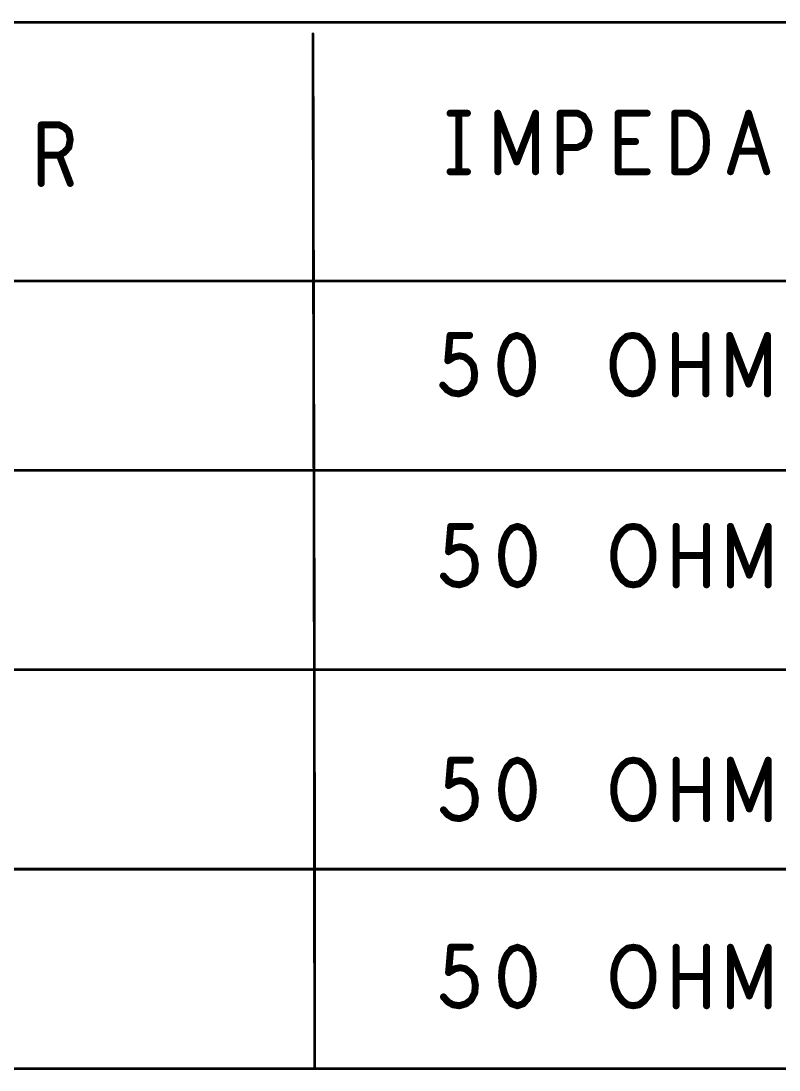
# Model space of a CAD drawing. Extents: x -14.2 to 19.9, y -5.2 to 16.9.
# Drawn here: x -5.184 to -3.563, y 4.398 to 6.641 of the extents above; entities that cross this region are included whole.
import ezdxf

# ---------------------------------------------------------------- set-up
doc = ezdxf.new("R2010")
doc.units = 0
doc.layers.get('0').update_dxf_attribs({"linetype": 'CONTINUOUS'})
doc.layers.add('FAB', color=2, linetype='CONTINUOUS')

# ---------------------------------------------------------------- blocks, each defined once
blk = doc.blocks.new('ROUND_1')
at = {"const_width": 0.003}
blk.add_lwpolyline([(-0.0015, 0, 1), (0.0015, 0, 1)], format="xyb", close=True, dxfattribs=at)
blk = doc.blocks.new('ROUND_105')
at = {"const_width": 0.0075}
blk.add_lwpolyline([(-0.00375, 0, 1), (0.00375, 0, 1)], format="xyb", close=True, dxfattribs=at)

msp = doc.modelspace()

# ---------------------------------------------------------------- linework, layer by layer
at = {"layer": 'FAB'}
for points, const_width in [([(-1.9748, 6.6377), (-12.3898, 6.6377)], 0.006), ([(-4.5599, 6.6131), (-4.5569, 5.2277)], 0.006), ([(-4.2667, 6.4434), (-4.2295, 6.4434)], 0.015), ([(-4.2481, 6.4434), (-4.2481, 6.3184)], 0.015), ([(-4.1644, 6.3184), (-4.1644, 6.4434)], 0.015), ([(-4.1644, 6.4434), (-4.1241, 6.3393)], 0.015), ([(-4.1241, 6.3393), (-4.0838, 6.4434)], 0.015), ([(-4.0838, 6.4434), (-4.0838, 6.3184)], 0.015), ([(-4.0311, 6.3184), (-4.0311, 6.4434)], 0.015), ([(-4.0311, 6.4434), (-3.9939, 6.4434)], 0.015), ([(-3.9939, 6.4434), (-3.9815, 6.4372)], 0.015), ([(-3.9815, 6.4372), (-3.9722, 6.4226)], 0.015), ([(-3.9071, 6.3184), (-3.9071, 6.4434)], 0.015), ([(-3.9071, 6.4434), (-3.8451, 6.4434)], 0.015), ([(-3.7862, 6.3184), (-3.7862, 6.4434)], 0.015), ([(-3.7862, 6.4434), (-3.7552, 6.4434)], 0.015), ([(-3.7552, 6.4434), (-3.7428, 6.4372)], 0.015), ([(-3.7428, 6.4372), (-3.7335, 6.4289)], 0.015), ([(-3.6668, 6.3184), (-3.6281, 6.4434)], 0.015), ([(-3.6281, 6.4434), (-3.5893, 6.3184)], 0.015), ([(-5.1411, 6.2934), (-5.1411, 6.4184)], 0.015), ([(-5.1411, 6.4184), (-5.1023, 6.4184)], 0.015), ([(-5.1023, 6.4184), (-5.0899, 6.4122)], 0.015), ([(-5.0899, 6.4122), (-5.0822, 6.4039)], 0.015), ([(-3.9722, 6.4226), (-3.9691, 6.4059)], 0.015), ([(-3.7335, 6.4289), (-3.7257, 6.4164)], 0.015), ([(-3.7257, 6.4164), (-3.7195, 6.4018)], 0.015), ([(-5.0822, 6.4039), (-5.0791, 6.3872)], 0.015), ([(-5.0791, 6.3872), (-5.0822, 6.3705)], 0.015), ([(-3.9722, 6.3893), (-3.9799, 6.3768)], 0.015), ([(-3.9691, 6.4059), (-3.9722, 6.3893)], 0.015), ([(-3.7195, 6.4018), (-3.718, 6.3809)], 0.015), ([(-5.0822, 6.3705), (-5.0915, 6.3601)], 0.015), ([(-3.9939, 6.3705), (-4.0311, 6.3705)], 0.015), ([(-3.9799, 6.3768), (-3.9939, 6.3705)], 0.015), ([(-3.8699, 6.383), (-3.9071, 6.383)], 0.015), ([(-3.718, 6.3809), (-3.7195, 6.3601)], 0.015), ([(-5.1023, 6.3539), (-5.1411, 6.3539)], 0.015), ([(-5.0915, 6.3601), (-5.1023, 6.3539)], 0.015), ([(-5.1023, 6.3539), (-5.0791, 6.2934)], 0.015), ([(-3.7257, 6.3455), (-3.7335, 6.333)], 0.015), ([(-3.7195, 6.3601), (-3.7257, 6.3455)], 0.015), ([(-3.6033, 6.3622), (-3.6529, 6.3622)], 0.015), ([(-4.2667, 6.3184), (-4.2295, 6.3184)], 0.015), ([(-3.8451, 6.3184), (-3.9071, 6.3184)], 0.015), ([(-3.7552, 6.3184), (-3.7862, 6.3184)], 0.015), ([(-3.7428, 6.3247), (-3.7552, 6.3184)], 0.015), ([(-3.7335, 6.333), (-3.7428, 6.3247)], 0.015), ([(-12.3866, 6.0848), (-1.9736, 6.0848)], 0.006), ([(-4.2713, 5.9143), (-4.2667, 5.9684)], 0.015), ([(-4.2667, 5.9684), (-4.2248, 5.9684)], 0.015), ([(-4.1365, 5.9643), (-4.1458, 5.9539)], 0.015), ([(-4.1241, 5.9684), (-4.1365, 5.9643)], 0.015), ([(-4.1117, 5.9643), (-4.1241, 5.9684)], 0.015), ([(-4.1024, 5.9539), (-4.1117, 5.9643)], 0.015), ([(-3.8993, 5.958), (-3.8885, 5.9664)], 0.015), ([(-3.8885, 5.9664), (-3.8761, 5.9684)], 0.015), ([(-3.8761, 5.9684), (-3.8637, 5.9664)], 0.015), ([(-3.8637, 5.9664), (-3.8528, 5.958)], 0.015), ([(-3.7846, 5.8434), (-3.7846, 5.9684)], 0.015), ([(-3.7195, 5.9684), (-3.7195, 5.8434)], 0.015), ([(-3.6684, 5.8434), (-3.6684, 5.9684)], 0.015), ([(-3.6684, 5.9684), (-3.6281, 5.8643)], 0.015), ([(-3.6281, 5.8643), (-3.5878, 5.9684)], 0.015), ([(-3.5878, 5.9684), (-3.5878, 5.8434)], 0.015), ([(-4.152, 5.9414), (-4.1566, 5.9247)], 0.015), ([(-4.1458, 5.9539), (-4.152, 5.9414)], 0.015), ([(-4.0962, 5.9414), (-4.1024, 5.9539)], 0.015), ([(-4.0915, 5.9247), (-4.0962, 5.9414)], 0.015), ([(-3.9148, 5.9309), (-3.9086, 5.9455)], 0.015), ([(-3.9086, 5.9455), (-3.8993, 5.958)], 0.015), ([(-3.8528, 5.958), (-3.8435, 5.9455)], 0.015), ([(-3.8435, 5.9455), (-3.8373, 5.9309)], 0.015), ([(-4.2574, 5.9226), (-4.2713, 5.9143)], 0.015), ([(-4.2465, 5.9247), (-4.2574, 5.9226)], 0.015), ([(-4.2357, 5.9226), (-4.2465, 5.9247)], 0.015), ([(-4.2248, 5.9143), (-4.2357, 5.9226)], 0.015), ([(-4.2171, 5.9039), (-4.2248, 5.9143)], 0.015), ([(-4.1566, 5.9247), (-4.1582, 5.9059)], 0.015), ([(-4.09, 5.9059), (-4.0915, 5.9247)], 0.015), ([(-3.9179, 5.9143), (-3.9148, 5.9309)], 0.015), ([(-3.9179, 5.8976), (-3.9179, 5.9143)], 0.015), ([(-3.8373, 5.9309), (-3.8342, 5.9143)], 0.015), ([(-3.8342, 5.9143), (-3.8342, 5.8976)], 0.015), ([(-4.214, 5.8872), (-4.2171, 5.9039)], 0.015), ([(-4.1582, 5.9059), (-4.1566, 5.8872)], 0.015), ([(-4.0915, 5.8872), (-4.09, 5.9059)], 0.015), ([(-3.9148, 5.8809), (-3.9179, 5.8976)], 0.015), ([(-3.8342, 5.8976), (-3.8373, 5.8809)], 0.015), ([(-3.7195, 5.9059), (-3.7846, 5.9059)], 0.015), ([(-4.2233, 5.8559), (-4.2155, 5.8705)], 0.015), ([(-4.2155, 5.8705), (-4.214, 5.8872)], 0.015), ([(-4.1566, 5.8872), (-4.152, 5.8705)], 0.015), ([(-4.152, 5.8705), (-4.1458, 5.858)], 0.015), ([(-4.1024, 5.858), (-4.0962, 5.8705)], 0.015), ([(-4.0962, 5.8705), (-4.0915, 5.8872)], 0.015), ([(-3.9086, 5.8664), (-3.9148, 5.8809)], 0.015), ([(-3.8373, 5.8809), (-3.8435, 5.8664)], 0.015), ([(-4.2822, 5.8622), (-4.2729, 5.8518)], 0.015), ([(-4.2729, 5.8518), (-4.262, 5.8455)], 0.015), ([(-4.2481, 5.8434), (-4.2341, 5.8476)], 0.015), ([(-4.2341, 5.8476), (-4.2233, 5.8559)], 0.015), ([(-4.1458, 5.858), (-4.1365, 5.8476)], 0.015), ([(-4.1365, 5.8476), (-4.1241, 5.8434)], 0.015), ([(-4.1241, 5.8434), (-4.1117, 5.8476)], 0.015), ([(-4.1117, 5.8476), (-4.1024, 5.858)], 0.015), ([(-3.8993, 5.8539), (-3.9086, 5.8664)], 0.015), ([(-3.8885, 5.8455), (-3.8993, 5.8539)], 0.015), ([(-3.8528, 5.8539), (-3.8637, 5.8455)], 0.015), ([(-3.8435, 5.8664), (-3.8528, 5.8539)], 0.015), ([(-4.262, 5.8455), (-4.2481, 5.8434)], 0.015), ([(-3.8761, 5.8434), (-3.8885, 5.8455)], 0.015), ([(-3.8637, 5.8455), (-3.8761, 5.8434)], 0.015), ([(-12.3806, 5.6801), (-1.9696, 5.6801)], 0.006), ([(-4.2698, 5.5059), (-4.2652, 5.5601)], 0.015), ([(-4.2652, 5.5601), (-4.2233, 5.5601)], 0.015), ([(-4.135, 5.5559), (-4.1443, 5.5455)], 0.015), ([(-4.1226, 5.5601), (-4.135, 5.5559)], 0.015), ([(-4.1102, 5.5559), (-4.1226, 5.5601)], 0.015), ([(-4.1009, 5.5455), (-4.1102, 5.5559)], 0.015), ([(-3.8978, 5.5497), (-3.887, 5.558)], 0.015), ([(-3.887, 5.558), (-3.8746, 5.5601)], 0.015), ([(-3.8746, 5.5601), (-3.8622, 5.558)], 0.015), ([(-3.8622, 5.558), (-3.8513, 5.5497)], 0.015), ([(-3.7831, 5.4351), (-3.7831, 5.5601)], 0.015), ([(-3.718, 5.5601), (-3.718, 5.4351)], 0.015), ([(-3.6669, 5.4351), (-3.6669, 5.5601)], 0.015), ([(-3.6669, 5.5601), (-3.6266, 5.4559)], 0.015), ([(-3.6266, 5.4559), (-3.5863, 5.5601)], 0.015), ([(-3.5863, 5.5601), (-3.5863, 5.4351)], 0.015), ([(-4.1505, 5.533), (-4.1551, 5.5164)], 0.015), ([(-4.1443, 5.5455), (-4.1505, 5.533)], 0.015), ([(-4.0947, 5.533), (-4.1009, 5.5455)], 0.015), ([(-4.09, 5.5164), (-4.0947, 5.533)], 0.015), ([(-3.9133, 5.5226), (-3.9071, 5.5372)], 0.015), ([(-3.9071, 5.5372), (-3.8978, 5.5497)], 0.015), ([(-3.8513, 5.5497), (-3.842, 5.5372)], 0.015), ([(-3.842, 5.5372), (-3.8358, 5.5226)], 0.015), ([(-4.2559, 5.5143), (-4.2698, 5.5059)], 0.015), ([(-4.245, 5.5164), (-4.2559, 5.5143)], 0.015), ([(-4.2342, 5.5143), (-4.245, 5.5164)], 0.015), ([(-4.2233, 5.5059), (-4.2342, 5.5143)], 0.015), ([(-4.1551, 5.5164), (-4.1567, 5.4976)], 0.015), ([(-4.0885, 5.4976), (-4.09, 5.5164)], 0.015), ([(-3.9164, 5.5059), (-3.9133, 5.5226)], 0.015), ([(-3.8358, 5.5226), (-3.8327, 5.5059)], 0.015), ([(-4.2156, 5.4955), (-4.2233, 5.5059)], 0.015), ([(-4.2125, 5.4789), (-4.2156, 5.4955)], 0.015), ([(-4.1567, 5.4976), (-4.1551, 5.4789)], 0.015), ([(-4.09, 5.4789), (-4.0885, 5.4976)], 0.015), ([(-3.9164, 5.4893), (-3.9164, 5.5059)], 0.015), ([(-3.9133, 5.4726), (-3.9164, 5.4893)], 0.015), ([(-3.8327, 5.4893), (-3.8358, 5.4726)], 0.015), ([(-3.8327, 5.5059), (-3.8327, 5.4893)], 0.015), ([(-3.718, 5.4976), (-3.7831, 5.4976)], 0.015), ([(-4.214, 5.4622), (-4.2125, 5.4789)], 0.015), ([(-4.1551, 5.4789), (-4.1505, 5.4622)], 0.015), ([(-4.0947, 5.4622), (-4.09, 5.4789)], 0.015), ([(-3.9071, 5.458), (-3.9133, 5.4726)], 0.015), ([(-3.8358, 5.4726), (-3.842, 5.458)], 0.015), ([(-4.2807, 5.4539), (-4.2714, 5.4434)], 0.015), ([(-4.2714, 5.4434), (-4.2605, 5.4372)], 0.015), ([(-4.2326, 5.4393), (-4.2218, 5.4476)], 0.015), ([(-4.2218, 5.4476), (-4.214, 5.4622)], 0.015), ([(-4.1505, 5.4622), (-4.1443, 5.4497)], 0.015), ([(-4.1443, 5.4497), (-4.135, 5.4393)], 0.015), ([(-4.1102, 5.4393), (-4.1009, 5.4497)], 0.015), ([(-4.1009, 5.4497), (-4.0947, 5.4622)], 0.015), ([(-3.8978, 5.4455), (-3.9071, 5.458)], 0.015), ([(-3.887, 5.4372), (-3.8978, 5.4455)], 0.015), ([(-3.8513, 5.4455), (-3.8622, 5.4372)], 0.015), ([(-3.842, 5.458), (-3.8513, 5.4455)], 0.015), ([(-4.2605, 5.4372), (-4.2466, 5.4351)], 0.015), ([(-4.2466, 5.4351), (-4.2326, 5.4393)], 0.015), ([(-4.135, 5.4393), (-4.1226, 5.4351)], 0.015), ([(-4.1226, 5.4351), (-4.1102, 5.4393)], 0.015), ([(-3.8746, 5.4351), (-3.887, 5.4372)], 0.015), ([(-3.8622, 5.4372), (-3.8746, 5.4351)], 0.015), ([(-12.3924, 5.2536), (-1.9714, 5.2536)], 0.006), ([(-4.5569, 5.2277), (-4.5563, 4.4011)], 0.006), ([(-4.2698, 5.0059), (-4.2652, 5.0601)], 0.015), ([(-4.2652, 5.0601), (-4.2233, 5.0601)], 0.015), ([(-4.1443, 5.0455), (-4.1505, 5.033)], 0.015), ([(-4.135, 5.0559), (-4.1443, 5.0455)], 0.015), ([(-4.1226, 5.0601), (-4.135, 5.0559)], 0.015), ([(-4.1102, 5.0559), (-4.1226, 5.0601)], 0.015), ([(-4.1009, 5.0455), (-4.1102, 5.0559)], 0.015), ([(-4.0947, 5.033), (-4.1009, 5.0455)], 0.015), ([(-3.9071, 5.0372), (-3.8978, 5.0497)], 0.015), ([(-3.8978, 5.0497), (-3.887, 5.058)], 0.015), ([(-3.887, 5.058), (-3.8746, 5.0601)], 0.015), ([(-3.8746, 5.0601), (-3.8622, 5.058)], 0.015), ([(-3.8622, 5.058), (-3.8513, 5.0497)], 0.015), ([(-3.8513, 5.0497), (-3.842, 5.0372)], 0.015), ([(-3.7831, 4.9351), (-3.7831, 5.0601)], 0.015), ([(-3.718, 5.0601), (-3.718, 4.9351)], 0.015), ([(-3.6669, 4.9351), (-3.6669, 5.0601)], 0.015), ([(-3.6669, 5.0601), (-3.6266, 4.9559)], 0.015), ([(-3.6266, 4.9559), (-3.5863, 5.0601)], 0.015), ([(-3.5863, 5.0601), (-3.5863, 4.9351)], 0.015), ([(-4.1505, 5.033), (-4.1551, 5.0164)], 0.015), ([(-4.09, 5.0164), (-4.0947, 5.033)], 0.015), ([(-3.9164, 5.0059), (-3.9133, 5.0226)], 0.015), ([(-3.9133, 5.0226), (-3.9071, 5.0372)], 0.015), ([(-3.842, 5.0372), (-3.8358, 5.0226)], 0.015), ([(-3.8358, 5.0226), (-3.8327, 5.0059)], 0.015), ([(-4.2559, 5.0143), (-4.2698, 5.0059)], 0.015), ([(-4.245, 5.0164), (-4.2559, 5.0143)], 0.015), ([(-4.2342, 5.0143), (-4.245, 5.0164)], 0.015), ([(-4.2233, 5.0059), (-4.2342, 5.0143)], 0.015), ([(-4.2156, 4.9955), (-4.2233, 5.0059)], 0.015), ([(-4.2125, 4.9789), (-4.2156, 4.9955)], 0.015), ([(-4.1551, 5.0164), (-4.1567, 4.9976)], 0.015), ([(-4.1567, 4.9976), (-4.1551, 4.9789)], 0.015), ([(-4.0885, 4.9976), (-4.09, 5.0164)], 0.015), ([(-4.09, 4.9789), (-4.0885, 4.9976)], 0.015), ([(-3.9164, 4.9893), (-3.9164, 5.0059)], 0.015), ([(-3.8327, 5.0059), (-3.8327, 4.9893)], 0.015), ([(-3.718, 4.9976), (-3.7831, 4.9976)], 0.015), ([(-4.214, 4.9622), (-4.2125, 4.9789)], 0.015), ([(-4.1551, 4.9789), (-4.1505, 4.9622)], 0.015), ([(-4.0947, 4.9622), (-4.09, 4.9789)], 0.015), ([(-3.9133, 4.9726), (-3.9164, 4.9893)], 0.015), ([(-3.9071, 4.958), (-3.9133, 4.9726)], 0.015), ([(-3.8358, 4.9726), (-3.842, 4.958)], 0.015), ([(-3.8327, 4.9893), (-3.8358, 4.9726)], 0.015), ([(-4.2807, 4.9539), (-4.2714, 4.9434)], 0.015), ([(-4.2218, 4.9476), (-4.214, 4.9622)], 0.015), ([(-4.1505, 4.9622), (-4.1443, 4.9497)], 0.015), ([(-4.1009, 4.9497), (-4.0947, 4.9622)], 0.015), ([(-3.8978, 4.9455), (-3.9071, 4.958)], 0.015), ([(-3.842, 4.958), (-3.8513, 4.9455)], 0.015), ([(-4.2714, 4.9434), (-4.2605, 4.9372)], 0.015), ([(-4.2605, 4.9372), (-4.2466, 4.9351)], 0.015), ([(-4.2466, 4.9351), (-4.2326, 4.9393)], 0.015), ([(-4.2326, 4.9393), (-4.2218, 4.9476)], 0.015), ([(-4.1443, 4.9497), (-4.135, 4.9393)], 0.015), ([(-4.135, 4.9393), (-4.1226, 4.9351)], 0.015), ([(-4.1226, 4.9351), (-4.1102, 4.9393)], 0.015), ([(-4.1102, 4.9393), (-4.1009, 4.9497)], 0.015), ([(-3.887, 4.9372), (-3.8978, 4.9455)], 0.015), ([(-3.8746, 4.9351), (-3.887, 4.9372)], 0.015), ([(-3.8622, 4.9372), (-3.8746, 4.9351)], 0.015), ([(-3.8513, 4.9455), (-3.8622, 4.9372)], 0.015), ([(-12.3924, 4.8271), (-1.9714, 4.8271)], 0.006), ([(-4.2698, 4.6059), (-4.2652, 4.6601)], 0.015), ([(-4.2652, 4.6601), (-4.2233, 4.6601)], 0.015), ([(-4.1226, 4.6601), (-4.135, 4.6559)], 0.015), ([(-4.1102, 4.6559), (-4.1226, 4.6601)], 0.015), ([(-3.887, 4.658), (-3.8746, 4.6601)], 0.015), ([(-3.8746, 4.6601), (-3.8622, 4.658)], 0.015), ([(-3.7831, 4.5351), (-3.7831, 4.6601)], 0.015), ([(-3.718, 4.6601), (-3.718, 4.5351)], 0.015), ([(-3.6669, 4.5351), (-3.6669, 4.6601)], 0.015), ([(-3.6669, 4.6601), (-3.6266, 4.5559)], 0.015), ([(-3.6266, 4.5559), (-3.5863, 4.6601)], 0.015), ([(-3.5863, 4.6601), (-3.5863, 4.5351)], 0.015), ([(-4.1443, 4.6455), (-4.1505, 4.633)], 0.015), ([(-4.135, 4.6559), (-4.1443, 4.6455)], 0.015), ([(-4.1009, 4.6455), (-4.1102, 4.6559)], 0.015), ([(-4.0947, 4.633), (-4.1009, 4.6455)], 0.015), ([(-3.9133, 4.6226), (-3.9071, 4.6372)], 0.015), ([(-3.9071, 4.6372), (-3.8978, 4.6497)], 0.015), ([(-3.8978, 4.6497), (-3.887, 4.658)], 0.015), ([(-3.8622, 4.658), (-3.8513, 4.6497)], 0.015), ([(-3.8513, 4.6497), (-3.842, 4.6372)], 0.015), ([(-3.842, 4.6372), (-3.8358, 4.6226)], 0.015), ([(-4.2559, 4.6143), (-4.2698, 4.6059)], 0.015), ([(-4.245, 4.6164), (-4.2559, 4.6143)], 0.015), ([(-4.2342, 4.6143), (-4.245, 4.6164)], 0.015), ([(-4.2233, 4.6059), (-4.2342, 4.6143)], 0.015), ([(-4.1551, 4.6164), (-4.1567, 4.5976)], 0.015), ([(-4.1505, 4.633), (-4.1551, 4.6164)], 0.015), ([(-4.09, 4.6164), (-4.0947, 4.633)], 0.015), ([(-4.0885, 4.5976), (-4.09, 4.6164)], 0.015), ([(-3.9164, 4.6059), (-3.9133, 4.6226)], 0.015), ([(-3.8358, 4.6226), (-3.8327, 4.6059)], 0.015), ([(-4.2156, 4.5955), (-4.2233, 4.6059)], 0.015), ([(-4.2125, 4.5789), (-4.2156, 4.5955)], 0.015), ([(-4.1567, 4.5976), (-4.1551, 4.5789)], 0.015), ([(-4.09, 4.5789), (-4.0885, 4.5976)], 0.015), ([(-3.9164, 4.5893), (-3.9164, 4.6059)], 0.015), ([(-3.8327, 4.6059), (-3.8327, 4.5893)], 0.015), ([(-3.718, 4.5976), (-3.7831, 4.5976)], 0.015), ([(-4.214, 4.5622), (-4.2125, 4.5789)], 0.015), ([(-4.1551, 4.5789), (-4.1505, 4.5622)], 0.015), ([(-4.0947, 4.5622), (-4.09, 4.5789)], 0.015), ([(-3.9133, 4.5726), (-3.9164, 4.5893)], 0.015), ([(-3.9071, 4.558), (-3.9133, 4.5726)], 0.015), ([(-3.8358, 4.5726), (-3.842, 4.558)], 0.015), ([(-3.8327, 4.5893), (-3.8358, 4.5726)], 0.015), ([(-4.2807, 4.5539), (-4.2714, 4.5434)], 0.015), ([(-4.2326, 4.5393), (-4.2218, 4.5476)], 0.015), ([(-4.2218, 4.5476), (-4.214, 4.5622)], 0.015), ([(-4.1505, 4.5622), (-4.1443, 4.5497)], 0.015), ([(-4.1443, 4.5497), (-4.135, 4.5393)], 0.015), ([(-4.1102, 4.5393), (-4.1009, 4.5497)], 0.015), ([(-4.1009, 4.5497), (-4.0947, 4.5622)], 0.015), ([(-3.8978, 4.5455), (-3.9071, 4.558)], 0.015), ([(-3.842, 4.558), (-3.8513, 4.5455)], 0.015), ([(-4.2714, 4.5434), (-4.2605, 4.5372)], 0.015), ([(-4.2605, 4.5372), (-4.2466, 4.5351)], 0.015), ([(-4.2466, 4.5351), (-4.2326, 4.5393)], 0.015), ([(-4.135, 4.5393), (-4.1226, 4.5351)], 0.015), ([(-4.1226, 4.5351), (-4.1102, 4.5393)], 0.015), ([(-3.887, 4.5372), (-3.8978, 4.5455)], 0.015), ([(-3.8746, 4.5351), (-3.887, 4.5372)], 0.015), ([(-3.8622, 4.5372), (-3.8746, 4.5351)], 0.015), ([(-3.8513, 4.5455), (-3.8622, 4.5372)], 0.015), ([(-12.3924, 4.4006), (-1.9724, 4.4006)], 0.006)]:
    msp.add_lwpolyline(points, dxfattribs=dict(at, const_width=const_width))

# ---------------------------------------------------------------- block references
for name, p in [('ROUND_1', (-4.5599, 6.6131)), ('ROUND_105', (-4.2667, 6.4434)), ('ROUND_105', (-4.2481, 6.4434)), ('ROUND_105', (-4.2295, 6.4434)), ('ROUND_105', (-4.1644, 6.4434)), ('ROUND_105', (-4.1644, 6.4434)), ('ROUND_105', (-4.0838, 6.4434)), ('ROUND_105', (-4.0838, 6.4434)), ('ROUND_105', (-4.0311, 6.4434)), ('ROUND_105', (-4.0311, 6.4434)), ('ROUND_105', (-3.9939, 6.4434)), ('ROUND_105', (-3.9939, 6.4434)), ('ROUND_105', (-3.9815, 6.4372)), ('ROUND_105', (-3.9815, 6.4372)), ('ROUND_105', (-3.9071, 6.4434)), ('ROUND_105', (-3.9071, 6.4434)), ('ROUND_105', (-3.8451, 6.4434)), ('ROUND_105', (-3.7862, 6.4434)), ('ROUND_105', (-3.7862, 6.4434)), ('ROUND_105', (-3.7552, 6.4434)), ('ROUND_105', (-3.7552, 6.4434)), ('ROUND_105', (-3.7428, 6.4372)), ('ROUND_105', (-3.7428, 6.4372)), ('ROUND_105', (-3.6281, 6.4434)), ('ROUND_105', (-3.6281, 6.4434)), ('ROUND_105', (-5.1411, 6.4184)), ('ROUND_105', (-5.1411, 6.4184)), ('ROUND_105', (-5.1023, 6.4184)), ('ROUND_105', (-5.1023, 6.4184)), ('ROUND_105', (-5.0899, 6.4122)), ('ROUND_105', (-5.0899, 6.4122)), ('ROUND_105', (-3.9722, 6.4226)), ('ROUND_105', (-3.9722, 6.4226)), ('ROUND_105', (-3.7335, 6.4289)), ('ROUND_105', (-3.7335, 6.4289)), ('ROUND_105', (-3.7257, 6.4164)), ('ROUND_105', (-3.7257, 6.4164)), ('ROUND_105', (-5.0822, 6.4039)), ('ROUND_105', (-5.0822, 6.4039)), ('ROUND_105', (-5.0791, 6.3872)), ('ROUND_105', (-5.0791, 6.3872)), ('ROUND_105', (-3.9722, 6.3893)), ('ROUND_105', (-3.9722, 6.3893)), ('ROUND_105', (-3.9691, 6.4059)), ('ROUND_105', (-3.9691, 6.4059)), ('ROUND_105', (-3.7195, 6.4018)), ('ROUND_105', (-3.7195, 6.4018)), ('ROUND_105', (-5.0822, 6.3705)), ('ROUND_105', (-5.0822, 6.3705)), ('ROUND_105', (-4.0311, 6.3705)), ('ROUND_105', (-3.9939, 6.3705)), ('ROUND_105', (-3.9939, 6.3705)), ('ROUND_105', (-3.9799, 6.3768)), ('ROUND_105', (-3.9799, 6.3768)), ('ROUND_105', (-3.9071, 6.383)), ('ROUND_105', (-3.8699, 6.383)), ('ROUND_105', (-3.718, 6.3809)), ('ROUND_105', (-3.718, 6.3809)), ('ROUND_105', (-5.1411, 6.3539)), ('ROUND_105', (-5.1023, 6.3539)), ('ROUND_105', (-5.1023, 6.3539)), ('ROUND_105', (-5.1023, 6.3539)), ('ROUND_105', (-5.0915, 6.3601)), ('ROUND_105', (-5.0915, 6.3601)), ('ROUND_105', (-3.7257, 6.3455)), ('ROUND_105', (-3.7257, 6.3455)), ('ROUND_105', (-3.7195, 6.3601)), ('ROUND_105', (-3.7195, 6.3601)), ('ROUND_105', (-3.6529, 6.3622)), ('ROUND_105', (-3.6033, 6.3622)), ('ROUND_105', (-4.2667, 6.3184)), ('ROUND_105', (-4.2481, 6.3184)), ('ROUND_105', (-4.2295, 6.3184)), ('ROUND_105', (-4.1644, 6.3184)), ('ROUND_105', (-4.1241, 6.3393)), ('ROUND_105', (-4.1241, 6.3393)), ('ROUND_105', (-4.0838, 6.3184)), ('ROUND_105', (-4.0311, 6.3184)), ('ROUND_105', (-3.9071, 6.3184)), ('ROUND_105', (-3.9071, 6.3184)), ('ROUND_105', (-3.8451, 6.3184)), ('ROUND_105', (-3.7862, 6.3184)), ('ROUND_105', (-3.7862, 6.3184)), ('ROUND_105', (-3.7552, 6.3184)), ('ROUND_105', (-3.7552, 6.3184)), ('ROUND_105', (-3.7428, 6.3247)), ('ROUND_105', (-3.7428, 6.3247)), ('ROUND_105', (-3.7335, 6.333)), ('ROUND_105', (-3.7335, 6.333)), ('ROUND_105', (-3.6668, 6.3184)), ('ROUND_105', (-3.5893, 6.3184)), ('ROUND_105', (-5.1411, 6.2934)), ('ROUND_105', (-5.0791, 6.2934)), ('ROUND_105', (-4.2667, 5.9684)), ('ROUND_105', (-4.2667, 5.9684)), ('ROUND_105', (-4.2248, 5.9684)), ('ROUND_105', (-4.1365, 5.9643)), ('ROUND_105', (-4.1365, 5.9643)), ('ROUND_105', (-4.1241, 5.9684)), ('ROUND_105', (-4.1241, 5.9684)), ('ROUND_105', (-4.1117, 5.9643)), ('ROUND_105', (-4.1117, 5.9643)), ('ROUND_105', (-3.8885, 5.9664)), ('ROUND_105', (-3.8885, 5.9664)), ('ROUND_105', (-3.8761, 5.9684)), ('ROUND_105', (-3.8761, 5.9684)), ('ROUND_105', (-3.8637, 5.9664)), ('ROUND_105', (-3.8637, 5.9664)), ('ROUND_105', (-3.7846, 5.9684)), ('ROUND_105', (-3.7195, 5.9684)), ('ROUND_105', (-3.6684, 5.9684)), ('ROUND_105', (-3.6684, 5.9684)), ('ROUND_105', (-3.5878, 5.9684)), ('ROUND_105', (-3.5878, 5.9684)), ('ROUND_105', (-4.152, 5.9414)), ('ROUND_105', (-4.152, 5.9414)), ('ROUND_105', (-4.1458, 5.9539)), ('ROUND_105', (-4.1458, 5.9539)), ('ROUND_105', (-4.1024, 5.9539)), ('ROUND_105', (-4.1024, 5.9539)), ('ROUND_105', (-4.0962, 5.9414)), ('ROUND_105', (-4.0962, 5.9414)), ('ROUND_105', (-3.9086, 5.9455)), ('ROUND_105', (-3.9086, 5.9455)), ('ROUND_105', (-3.8993, 5.958)), ('ROUND_105', (-3.8993, 5.958)), ('ROUND_105', (-3.8528, 5.958)), ('ROUND_105', (-3.8528, 5.958)), ('ROUND_105', (-3.8435, 5.9455)), ('ROUND_105', (-3.8435, 5.9455)), ('ROUND_105', (-4.2713, 5.9143)), ('ROUND_105', (-4.2713, 5.9143)), ('ROUND_105', (-4.2574, 5.9226)), ('ROUND_105', (-4.2574, 5.9226)), ('ROUND_105', (-4.2465, 5.9247)), ('ROUND_105', (-4.2465, 5.9247)), ('ROUND_105', (-4.2357, 5.9226)), ('ROUND_105', (-4.2357, 5.9226)), ('ROUND_105', (-4.2248, 5.9143)), ('ROUND_105', (-4.2248, 5.9143)), ('ROUND_105', (-4.1566, 5.9247)), ('ROUND_105', (-4.1566, 5.9247)), ('ROUND_105', (-4.0915, 5.9247)), ('ROUND_105', (-4.0915, 5.9247)), ('ROUND_105', (-3.9179, 5.9143)), ('ROUND_105', (-3.9179, 5.9143)), ('ROUND_105', (-3.9148, 5.9309)), ('ROUND_105', (-3.9148, 5.9309)), ('ROUND_105', (-3.8373, 5.9309)), ('ROUND_105', (-3.8373, 5.9309)), ('ROUND_105', (-3.8342, 5.9143)), ('ROUND_105', (-3.8342, 5.9143)), ('ROUND_105', (-4.2171, 5.9039)), ('ROUND_105', (-4.2171, 5.9039)), ('ROUND_105', (-4.1582, 5.9059)), ('ROUND_105', (-4.1582, 5.9059)), ('ROUND_105', (-4.09, 5.9059)), ('ROUND_105', (-4.09, 5.9059)), ('ROUND_105', (-3.9179, 5.8976)), ('ROUND_105', (-3.9179, 5.8976)), ('ROUND_105', (-3.8342, 5.8976)), ('ROUND_105', (-3.8342, 5.8976)), ('ROUND_105', (-3.7846, 5.9059)), ('ROUND_105', (-3.7195, 5.9059)), ('ROUND_105', (-4.2155, 5.8705)), ('ROUND_105', (-4.2155, 5.8705)), ('ROUND_105', (-4.214, 5.8872)), ('ROUND_105', (-4.214, 5.8872)), ('ROUND_105', (-4.1566, 5.8872)), ('ROUND_105', (-4.1566, 5.8872)), ('ROUND_105', (-4.152, 5.8705)), ('ROUND_105', (-4.152, 5.8705)), ('ROUND_105', (-4.0962, 5.8705)), ('ROUND_105', (-4.0962, 5.8705)), ('ROUND_105', (-4.0915, 5.8872)), ('ROUND_105', (-4.0915, 5.8872)), ('ROUND_105', (-3.9148, 5.8809)), ('ROUND_105', (-3.9148, 5.8809)), ('ROUND_105', (-3.8373, 5.8809)), ('ROUND_105', (-3.8373, 5.8809)), ('ROUND_105', (-4.2822, 5.8622)), ('ROUND_105', (-4.2729, 5.8518)), ('ROUND_105', (-4.2729, 5.8518)), ('ROUND_105', (-4.2341, 5.8476)), ('ROUND_105', (-4.2341, 5.8476)), ('ROUND_105', (-4.2233, 5.8559)), ('ROUND_105', (-4.2233, 5.8559)), ('ROUND_105', (-4.1458, 5.858)), ('ROUND_105', (-4.1458, 5.858)), ('ROUND_105', (-4.1365, 5.8476)), ('ROUND_105', (-4.1365, 5.8476)), ('ROUND_105', (-4.1117, 5.8476)), ('ROUND_105', (-4.1117, 5.8476)), ('ROUND_105', (-4.1024, 5.858)), ('ROUND_105', (-4.1024, 5.858)), ('ROUND_105', (-3.9086, 5.8664)), ('ROUND_105', (-3.9086, 5.8664)), ('ROUND_105', (-3.8993, 5.8539)), ('ROUND_105', (-3.8993, 5.8539)), ('ROUND_105', (-3.8528, 5.8539)), ('ROUND_105', (-3.8528, 5.8539)), ('ROUND_105', (-3.8435, 5.8664)), ('ROUND_105', (-3.8435, 5.8664)), ('ROUND_105', (-3.6281, 5.8643)), ('ROUND_105', (-3.6281, 5.8643)), ('ROUND_105', (-4.262, 5.8455)), ('ROUND_105', (-4.262, 5.8455)), ('ROUND_105', (-4.2481, 5.8434)), ('ROUND_105', (-4.2481, 5.8434)), ('ROUND_105', (-4.1241, 5.8434)), ('ROUND_105', (-4.1241, 5.8434)), ('ROUND_105', (-3.8885, 5.8455)), ('ROUND_105', (-3.8885, 5.8455)), ('ROUND_105', (-3.8761, 5.8434)), ('ROUND_105', (-3.8761, 5.8434)), ('ROUND_105', (-3.8637, 5.8455)), ('ROUND_105', (-3.8637, 5.8455)), ('ROUND_105', (-3.7846, 5.8434)), ('ROUND_105', (-3.7195, 5.8434)), ('ROUND_105', (-3.6684, 5.8434)), ('ROUND_105', (-3.5878, 5.8434)), ('ROUND_105', (-4.2652, 5.5601)), ('ROUND_105', (-4.2652, 5.5601)), ('ROUND_105', (-4.2233, 5.5601)), ('ROUND_105', (-4.135, 5.5559)), ('ROUND_105', (-4.135, 5.5559)), ('ROUND_105', (-4.1226, 5.5601)), ('ROUND_105', (-4.1226, 5.5601)), ('ROUND_105', (-4.1102, 5.5559)), ('ROUND_105', (-4.1102, 5.5559)), ('ROUND_105', (-3.887, 5.558)), ('ROUND_105', (-3.887, 5.558)), ('ROUND_105', (-3.8746, 5.5601)), ('ROUND_105', (-3.8746, 5.5601)), ('ROUND_105', (-3.8622, 5.558)), ('ROUND_105', (-3.8622, 5.558)), ('ROUND_105', (-3.7831, 5.5601)), ('ROUND_105', (-3.718, 5.5601)), ('ROUND_105', (-3.6669, 5.5601)), ('ROUND_105', (-3.6669, 5.5601)), ('ROUND_105', (-3.5863, 5.5601)), ('ROUND_105', (-3.5863, 5.5601)), ('ROUND_105', (-4.1505, 5.533)), ('ROUND_105', (-4.1505, 5.533)), ('ROUND_105', (-4.1443, 5.5455)), ('ROUND_105', (-4.1443, 5.5455)), ('ROUND_105', (-4.1009, 5.5455)), ('ROUND_105', (-4.1009, 5.5455)), ('ROUND_105', (-4.0947, 5.533)), ('ROUND_105', (-4.0947, 5.533)), ('ROUND_105', (-3.9071, 5.5372)), ('ROUND_105', (-3.9071, 5.5372)), ('ROUND_105', (-3.8978, 5.5497)), ('ROUND_105', (-3.8978, 5.5497)), ('ROUND_105', (-3.8513, 5.5497)), ('ROUND_105', (-3.8513, 5.5497)), ('ROUND_105', (-3.842, 5.5372)), ('ROUND_105', (-3.842, 5.5372)), ('ROUND_105', (-4.2559, 5.5143)), ('ROUND_105', (-4.2559, 5.5143)), ('ROUND_105', (-4.245, 5.5164)), ('ROUND_105', (-4.245, 5.5164)), ('ROUND_105', (-4.2342, 5.5143)), ('ROUND_105', (-4.2342, 5.5143)), ('ROUND_105', (-4.1551, 5.5164)), ('ROUND_105', (-4.1551, 5.5164)), ('ROUND_105', (-4.09, 5.5164)), ('ROUND_105', (-4.09, 5.5164)), ('ROUND_105', (-3.9133, 5.5226)), ('ROUND_105', (-3.9133, 5.5226)), ('ROUND_105', (-3.8358, 5.5226)), ('ROUND_105', (-3.8358, 5.5226)), ('ROUND_105', (-4.2698, 5.5059)), ('ROUND_105', (-4.2698, 5.5059)), ('ROUND_105', (-4.2233, 5.5059)), ('ROUND_105', (-4.2233, 5.5059)), ('ROUND_105', (-4.2156, 5.4955)), ('ROUND_105', (-4.2156, 5.4955)), ('ROUND_105', (-4.1567, 5.4976)), ('ROUND_105', (-4.1567, 5.4976)), ('ROUND_105', (-4.0885, 5.4976)), ('ROUND_105', (-4.0885, 5.4976)), ('ROUND_105', (-3.9164, 5.5059)), ('ROUND_105', (-3.9164, 5.5059)), ('ROUND_105', (-3.9164, 5.4893)), ('ROUND_105', (-3.9164, 5.4893)), ('ROUND_105', (-3.8327, 5.5059)), ('ROUND_105', (-3.8327, 5.5059)), ('ROUND_105', (-3.8327, 5.4893)), ('ROUND_105', (-3.8327, 5.4893)), ('ROUND_105', (-3.7831, 5.4976)), ('ROUND_105', (-3.718, 5.4976)), ('ROUND_105', (-4.2125, 5.4789)), ('ROUND_105', (-4.2125, 5.4789)), ('ROUND_105', (-4.1551, 5.4789)), ('ROUND_105', (-4.1551, 5.4789)), ('ROUND_105', (-4.09, 5.4789)), ('ROUND_105', (-4.09, 5.4789)), ('ROUND_105', (-3.9133, 5.4726)), ('ROUND_105', (-3.9133, 5.4726)), ('ROUND_105', (-3.8358, 5.4726)), ('ROUND_105', (-3.8358, 5.4726)), ('ROUND_105', (-4.2807, 5.4539)), ('ROUND_105', (-4.2714, 5.4434)), ('ROUND_105', (-4.2714, 5.4434)), ('ROUND_105', (-4.2218, 5.4476)), ('ROUND_105', (-4.2218, 5.4476)), ('ROUND_105', (-4.214, 5.4622)), ('ROUND_105', (-4.214, 5.4622)), ('ROUND_105', (-4.1505, 5.4622)), ('ROUND_105', (-4.1505, 5.4622)), ('ROUND_105', (-4.1443, 5.4497)), ('ROUND_105', (-4.1443, 5.4497)), ('ROUND_105', (-4.1009, 5.4497)), ('ROUND_105', (-4.1009, 5.4497)), ('ROUND_105', (-4.0947, 5.4622)), ('ROUND_105', (-4.0947, 5.4622)), ('ROUND_105', (-3.9071, 5.458)), ('ROUND_105', (-3.9071, 5.458)), ('ROUND_105', (-3.8978, 5.4455)), ('ROUND_105', (-3.8978, 5.4455)), ('ROUND_105', (-3.8513, 5.4455)), ('ROUND_105', (-3.8513, 5.4455)), ('ROUND_105', (-3.842, 5.458)), ('ROUND_105', (-3.842, 5.458)), ('ROUND_105', (-3.6266, 5.4559)), ('ROUND_105', (-3.6266, 5.4559)), ('ROUND_105', (-4.2605, 5.4372)), ('ROUND_105', (-4.2605, 5.4372)), ('ROUND_105', (-4.2466, 5.4351)), ('ROUND_105', (-4.2466, 5.4351)), ('ROUND_105', (-4.2326, 5.4393)), ('ROUND_105', (-4.2326, 5.4393)), ('ROUND_105', (-4.135, 5.4393)), ('ROUND_105', (-4.135, 5.4393)), ('ROUND_105', (-4.1226, 5.4351)), ('ROUND_105', (-4.1226, 5.4351)), ('ROUND_105', (-4.1102, 5.4393)), ('ROUND_105', (-4.1102, 5.4393)), ('ROUND_105', (-3.887, 5.4372)), ('ROUND_105', (-3.887, 5.4372)), ('ROUND_105', (-3.8746, 5.4351)), ('ROUND_105', (-3.8746, 5.4351)), ('ROUND_105', (-3.8622, 5.4372)), ('ROUND_105', (-3.8622, 5.4372)), ('ROUND_105', (-3.7831, 5.4351)), ('ROUND_105', (-3.718, 5.4351)), ('ROUND_105', (-3.6669, 5.4351)), ('ROUND_105', (-3.5863, 5.4351)), ('ROUND_1', (-4.5569, 5.2277)), ('ROUND_1', (-4.5569, 5.2277)), ('ROUND_105', (-4.2652, 5.0601)), ('ROUND_105', (-4.2652, 5.0601)), ('ROUND_105', (-4.2233, 5.0601)), ('ROUND_105', (-4.1443, 5.0455)), ('ROUND_105', (-4.1443, 5.0455)), ('ROUND_105', (-4.135, 5.0559)), ('ROUND_105', (-4.135, 5.0559)), ('ROUND_105', (-4.1226, 5.0601)), ('ROUND_105', (-4.1226, 5.0601)), ('ROUND_105', (-4.1102, 5.0559)), ('ROUND_105', (-4.1102, 5.0559)), ('ROUND_105', (-4.1009, 5.0455)), ('ROUND_105', (-4.1009, 5.0455)), ('ROUND_105', (-3.8978, 5.0497)), ('ROUND_105', (-3.8978, 5.0497)), ('ROUND_105', (-3.887, 5.058)), ('ROUND_105', (-3.887, 5.058)), ('ROUND_105', (-3.8746, 5.0601)), ('ROUND_105', (-3.8746, 5.0601)), ('ROUND_105', (-3.8622, 5.058)), ('ROUND_105', (-3.8622, 5.058)), ('ROUND_105', (-3.8513, 5.0497)), ('ROUND_105', (-3.8513, 5.0497)), ('ROUND_105', (-3.7831, 5.0601)), ('ROUND_105', (-3.718, 5.0601)), ('ROUND_105', (-3.6669, 5.0601)), ('ROUND_105', (-3.6669, 5.0601)), ('ROUND_105', (-3.5863, 5.0601)), ('ROUND_105', (-3.5863, 5.0601)), ('ROUND_105', (-4.1505, 5.033)), ('ROUND_105', (-4.1505, 5.033)), ('ROUND_105', (-4.0947, 5.033)), ('ROUND_105', (-4.0947, 5.033)), ('ROUND_105', (-3.9133, 5.0226)), ('ROUND_105', (-3.9133, 5.0226)), ('ROUND_105', (-3.9071, 5.0372)), ('ROUND_105', (-3.9071, 5.0372)), ('ROUND_105', (-3.842, 5.0372)), ('ROUND_105', (-3.842, 5.0372)), ('ROUND_105', (-3.8358, 5.0226)), ('ROUND_105', (-3.8358, 5.0226)), ('ROUND_105', (-4.2698, 5.0059)), ('ROUND_105', (-4.2698, 5.0059)), ('ROUND_105', (-4.2559, 5.0143)), ('ROUND_105', (-4.2559, 5.0143)), ('ROUND_105', (-4.245, 5.0164)), ('ROUND_105', (-4.245, 5.0164)), ('ROUND_105', (-4.2342, 5.0143)), ('ROUND_105', (-4.2342, 5.0143)), ('ROUND_105', (-4.2233, 5.0059)), ('ROUND_105', (-4.2233, 5.0059)), ('ROUND_105', (-4.2156, 4.9955)), ('ROUND_105', (-4.2156, 4.9955)), ('ROUND_105', (-4.1567, 4.9976)), ('ROUND_105', (-4.1567, 4.9976)), ('ROUND_105', (-4.1551, 5.0164)), ('ROUND_105', (-4.1551, 5.0164)), ('ROUND_105', (-4.09, 5.0164)), ('ROUND_105', (-4.09, 5.0164)), ('ROUND_105', (-4.0885, 4.9976)), ('ROUND_105', (-4.0885, 4.9976)), ('ROUND_105', (-3.9164, 5.0059)), ('ROUND_105', (-3.9164, 5.0059)), ('ROUND_105', (-3.8327, 5.0059)), ('ROUND_105', (-3.8327, 5.0059)), ('ROUND_105', (-3.7831, 4.9976)), ('ROUND_105', (-3.718, 4.9976)), ('ROUND_105', (-4.2125, 4.9789)), ('ROUND_105', (-4.2125, 4.9789)), ('ROUND_105', (-4.1551, 4.9789)), ('ROUND_105', (-4.1551, 4.9789)), ('ROUND_105', (-4.09, 4.9789)), ('ROUND_105', (-4.09, 4.9789)), ('ROUND_105', (-3.9164, 4.9893)), ('ROUND_105', (-3.9164, 4.9893)), ('ROUND_105', (-3.9133, 4.9726)), ('ROUND_105', (-3.9133, 4.9726)), ('ROUND_105', (-3.8358, 4.9726)), ('ROUND_105', (-3.8358, 4.9726)), ('ROUND_105', (-3.8327, 4.9893)), ('ROUND_105', (-3.8327, 4.9893)), ('ROUND_105', (-4.2807, 4.9539)), ('ROUND_105', (-4.214, 4.9622)), ('ROUND_105', (-4.214, 4.9622)), ('ROUND_105', (-4.1505, 4.9622)), ('ROUND_105', (-4.1505, 4.9622)), ('ROUND_105', (-4.0947, 4.9622)), ('ROUND_105', (-4.0947, 4.9622)), ('ROUND_105', (-3.9071, 4.958)), ('ROUND_105', (-3.9071, 4.958)), ('ROUND_105', (-3.842, 4.958)), ('ROUND_105', (-3.842, 4.958)), ('ROUND_105', (-3.6266, 4.9559)), ('ROUND_105', (-3.6266, 4.9559)), ('ROUND_105', (-4.2714, 4.9434)), ('ROUND_105', (-4.2714, 4.9434)), ('ROUND_105', (-4.2605, 4.9372)), ('ROUND_105', (-4.2605, 4.9372)), ('ROUND_105', (-4.2466, 4.9351)), ('ROUND_105', (-4.2466, 4.9351)), ('ROUND_105', (-4.2326, 4.9393)), ('ROUND_105', (-4.2326, 4.9393)), ('ROUND_105', (-4.2218, 4.9476)), ('ROUND_105', (-4.2218, 4.9476)), ('ROUND_105', (-4.1443, 4.9497)), ('ROUND_105', (-4.1443, 4.9497)), ('ROUND_105', (-4.135, 4.9393)), ('ROUND_105', (-4.135, 4.9393)), ('ROUND_105', (-4.1226, 4.9351)), ('ROUND_105', (-4.1226, 4.9351)), ('ROUND_105', (-4.1102, 4.9393)), ('ROUND_105', (-4.1102, 4.9393)), ('ROUND_105', (-4.1009, 4.9497)), ('ROUND_105', (-4.1009, 4.9497)), ('ROUND_105', (-3.8978, 4.9455)), ('ROUND_105', (-3.8978, 4.9455)), ('ROUND_105', (-3.887, 4.9372)), ('ROUND_105', (-3.887, 4.9372)), ('ROUND_105', (-3.8746, 4.9351)), ('ROUND_105', (-3.8746, 4.9351)), ('ROUND_105', (-3.8622, 4.9372)), ('ROUND_105', (-3.8622, 4.9372)), ('ROUND_105', (-3.8513, 4.9455)), ('ROUND_105', (-3.8513, 4.9455)), ('ROUND_105', (-3.7831, 4.9351)), ('ROUND_105', (-3.718, 4.9351)), ('ROUND_105', (-3.6669, 4.9351)), ('ROUND_105', (-3.5863, 4.9351)), ('ROUND_105', (-4.2652, 4.6601)), ('ROUND_105', (-4.2652, 4.6601)), ('ROUND_105', (-4.2233, 4.6601)), ('ROUND_105', (-4.1226, 4.6601)), ('ROUND_105', (-4.1226, 4.6601)), ('ROUND_105', (-3.8746, 4.6601)), ('ROUND_105', (-3.8746, 4.6601)), ('ROUND_105', (-3.7831, 4.6601)), ('ROUND_105', (-3.718, 4.6601)), ('ROUND_105', (-3.6669, 4.6601)), ('ROUND_105', (-3.6669, 4.6601)), ('ROUND_105', (-3.5863, 4.6601)), ('ROUND_105', (-3.5863, 4.6601)), ('ROUND_105', (-4.1443, 4.6455)), ('ROUND_105', (-4.1443, 4.6455)), ('ROUND_105', (-4.135, 4.6559)), ('ROUND_105', (-4.135, 4.6559)), ('ROUND_105', (-4.1102, 4.6559)), ('ROUND_105', (-4.1102, 4.6559)), ('ROUND_105', (-4.1009, 4.6455)), ('ROUND_105', (-4.1009, 4.6455)), ('ROUND_105', (-3.9071, 4.6372)), ('ROUND_105', (-3.9071, 4.6372)), ('ROUND_105', (-3.8978, 4.6497)), ('ROUND_105', (-3.8978, 4.6497)), ('ROUND_105', (-3.887, 4.658)), ('ROUND_105', (-3.887, 4.658)), ('ROUND_105', (-3.8622, 4.658)), ('ROUND_105', (-3.8622, 4.658)), ('ROUND_105', (-3.8513, 4.6497)), ('ROUND_105', (-3.8513, 4.6497)), ('ROUND_105', (-3.842, 4.6372)), ('ROUND_105', (-3.842, 4.6372)), ('ROUND_105', (-4.2559, 4.6143)), ('ROUND_105', (-4.2559, 4.6143)), ('ROUND_105', (-4.245, 4.6164)), ('ROUND_105', (-4.245, 4.6164)), ('ROUND_105', (-4.2342, 4.6143)), ('ROUND_105', (-4.2342, 4.6143)), ('ROUND_105', (-4.1551, 4.6164)), ('ROUND_105', (-4.1551, 4.6164)), ('ROUND_105', (-4.1505, 4.633)), ('ROUND_105', (-4.1505, 4.633)), ('ROUND_105', (-4.0947, 4.633)), ('ROUND_105', (-4.0947, 4.633)), ('ROUND_105', (-4.09, 4.6164)), ('ROUND_105', (-4.09, 4.6164)), ('ROUND_105', (-3.9133, 4.6226)), ('ROUND_105', (-3.9133, 4.6226)), ('ROUND_105', (-3.8358, 4.6226)), ('ROUND_105', (-3.8358, 4.6226)), ('ROUND_105', (-4.2698, 4.6059)), ('ROUND_105', (-4.2698, 4.6059)), ('ROUND_105', (-4.2233, 4.6059)), ('ROUND_105', (-4.2233, 4.6059)), ('ROUND_105', (-4.2156, 4.5955)), ('ROUND_105', (-4.2156, 4.5955)), ('ROUND_105', (-4.1567, 4.5976)), ('ROUND_105', (-4.1567, 4.5976)), ('ROUND_105', (-4.0885, 4.5976)), ('ROUND_105', (-4.0885, 4.5976)), ('ROUND_105', (-3.9164, 4.6059)), ('ROUND_105', (-3.9164, 4.6059)), ('ROUND_105', (-3.8327, 4.6059)), ('ROUND_105', (-3.8327, 4.6059)), ('ROUND_105', (-3.7831, 4.5976)), ('ROUND_105', (-3.718, 4.5976)), ('ROUND_105', (-4.2125, 4.5789)), ('ROUND_105', (-4.2125, 4.5789)), ('ROUND_105', (-4.1551, 4.5789)), ('ROUND_105', (-4.1551, 4.5789)), ('ROUND_105', (-4.09, 4.5789)), ('ROUND_105', (-4.09, 4.5789)), ('ROUND_105', (-3.9164, 4.5893)), ('ROUND_105', (-3.9164, 4.5893)), ('ROUND_105', (-3.9133, 4.5726)), ('ROUND_105', (-3.9133, 4.5726)), ('ROUND_105', (-3.8358, 4.5726)), ('ROUND_105', (-3.8358, 4.5726)), ('ROUND_105', (-3.8327, 4.5893)), ('ROUND_105', (-3.8327, 4.5893)), ('ROUND_105', (-4.2807, 4.5539)), ('ROUND_105', (-4.2218, 4.5476)), ('ROUND_105', (-4.2218, 4.5476)), ('ROUND_105', (-4.214, 4.5622)), ('ROUND_105', (-4.214, 4.5622)), ('ROUND_105', (-4.1505, 4.5622)), ('ROUND_105', (-4.1505, 4.5622)), ('ROUND_105', (-4.1443, 4.5497)), ('ROUND_105', (-4.1443, 4.5497)), ('ROUND_105', (-4.1009, 4.5497)), ('ROUND_105', (-4.1009, 4.5497)), ('ROUND_105', (-4.0947, 4.5622)), ('ROUND_105', (-4.0947, 4.5622)), ('ROUND_105', (-3.9071, 4.558)), ('ROUND_105', (-3.9071, 4.558)), ('ROUND_105', (-3.842, 4.558)), ('ROUND_105', (-3.842, 4.558)), ('ROUND_105', (-3.6266, 4.5559)), ('ROUND_105', (-3.6266, 4.5559)), ('ROUND_105', (-4.2714, 4.5434)), ('ROUND_105', (-4.2714, 4.5434)), ('ROUND_105', (-4.2605, 4.5372)), ('ROUND_105', (-4.2605, 4.5372)), ('ROUND_105', (-4.2466, 4.5351)), ('ROUND_105', (-4.2466, 4.5351)), ('ROUND_105', (-4.2326, 4.5393)), ('ROUND_105', (-4.2326, 4.5393)), ('ROUND_105', (-4.135, 4.5393)), ('ROUND_105', (-4.135, 4.5393)), ('ROUND_105', (-4.1226, 4.5351)), ('ROUND_105', (-4.1226, 4.5351)), ('ROUND_105', (-4.1102, 4.5393)), ('ROUND_105', (-4.1102, 4.5393)), ('ROUND_105', (-3.8978, 4.5455)), ('ROUND_105', (-3.8978, 4.5455)), ('ROUND_105', (-3.887, 4.5372)), ('ROUND_105', (-3.887, 4.5372)), ('ROUND_105', (-3.8746, 4.5351)), ('ROUND_105', (-3.8746, 4.5351)), ('ROUND_105', (-3.8622, 4.5372)), ('ROUND_105', (-3.8622, 4.5372)), ('ROUND_105', (-3.8513, 4.5455)), ('ROUND_105', (-3.8513, 4.5455)), ('ROUND_105', (-3.7831, 4.5351)), ('ROUND_105', (-3.718, 4.5351)), ('ROUND_105', (-3.6669, 4.5351)), ('ROUND_105', (-3.5863, 4.5351)), ('ROUND_1', (-4.5563, 4.4011))]:
    msp.add_blockref(name, p, dxfattribs=at)

doc.saveas('drawing.dxf')
